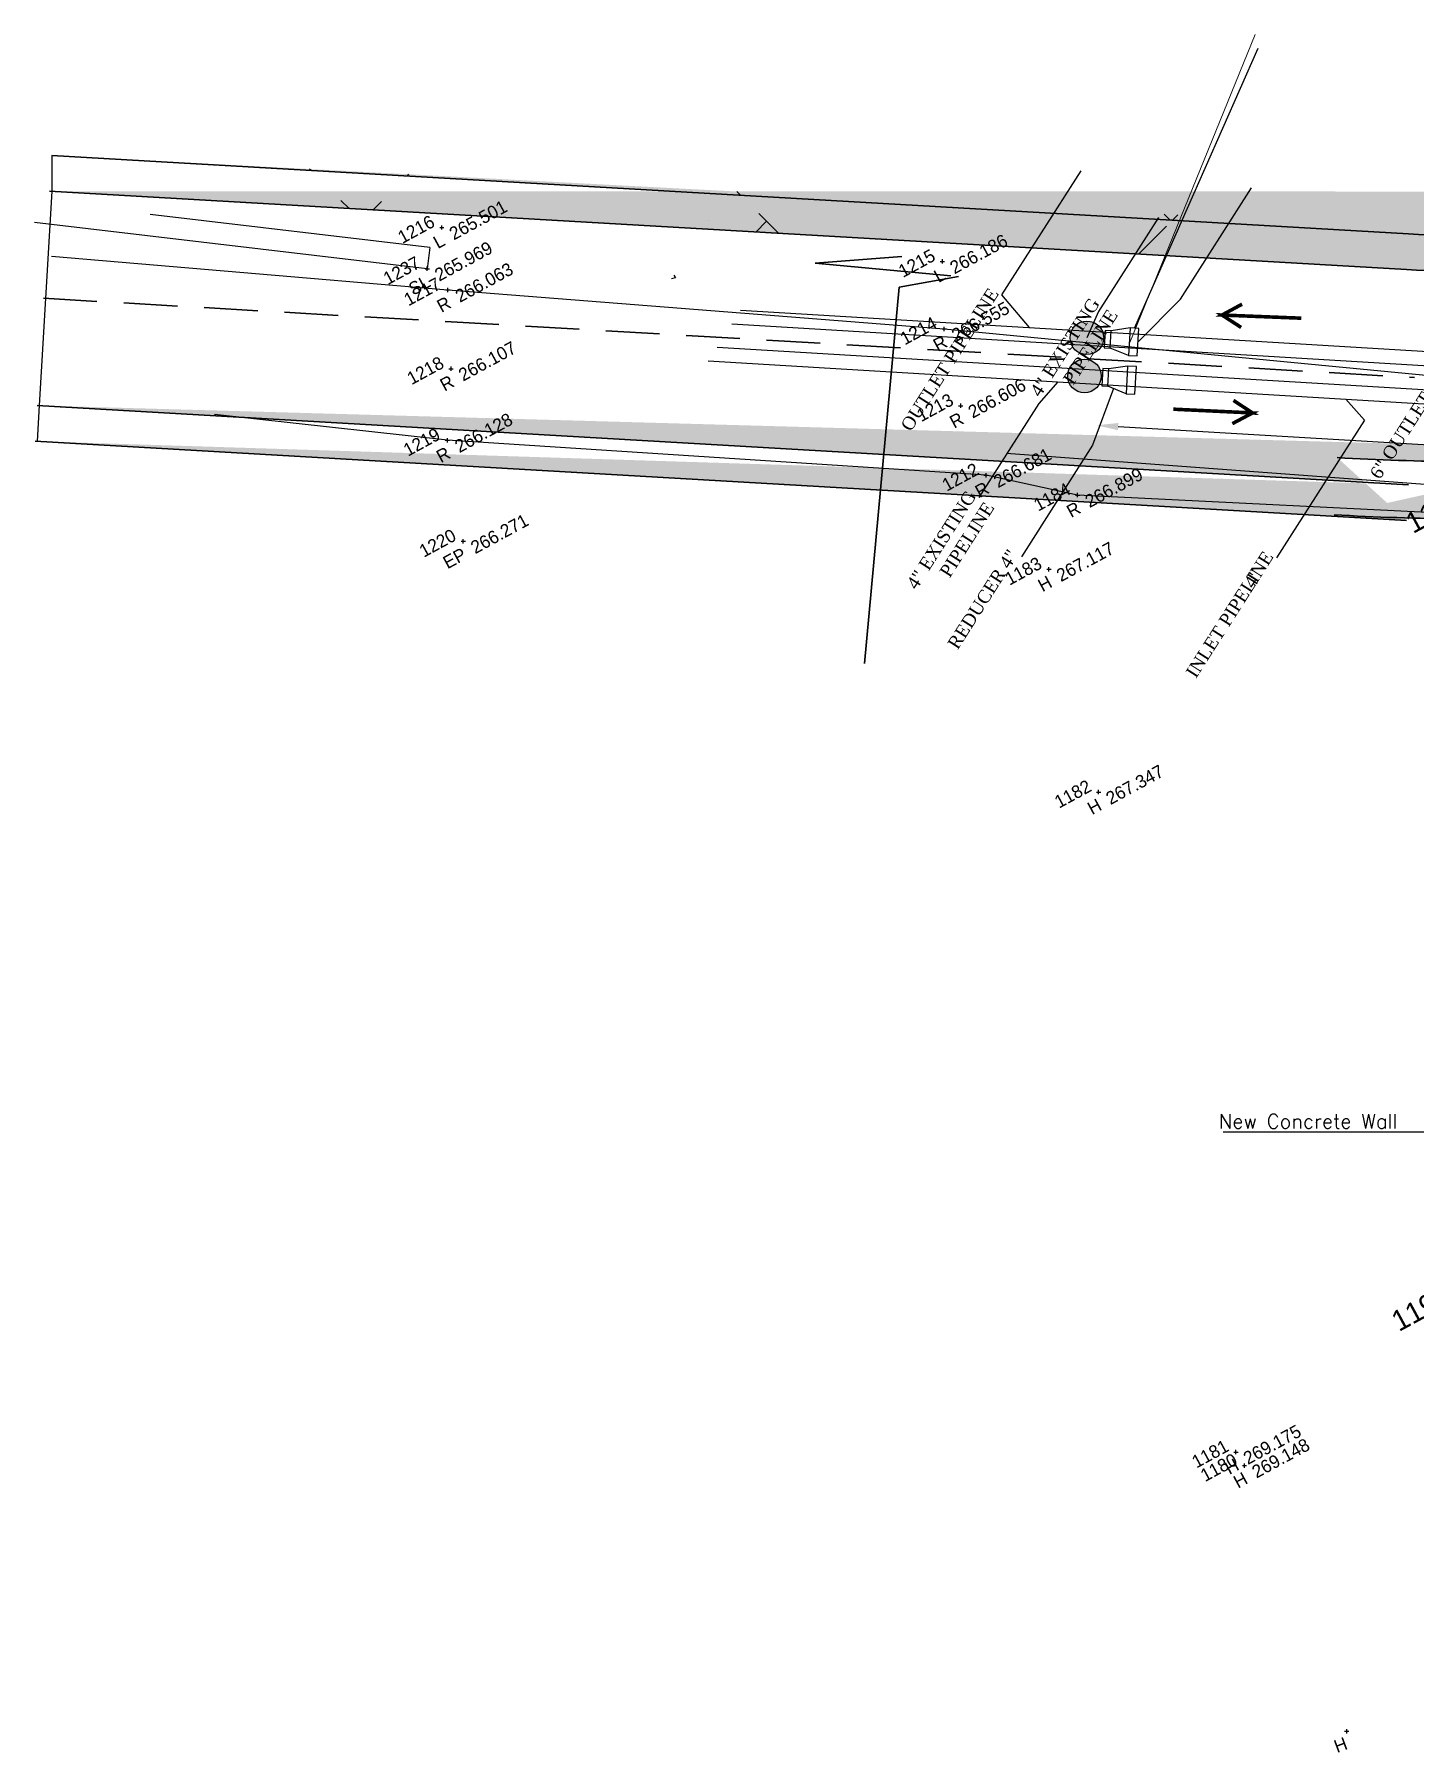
# Model space of a CAD drawing. Extents: x 152000 to 152174, y 158796 to 159332.
# Drawn here: x 152057.07 to 152076.36, y 159201.99 to 159226 of the extents above; entities that cross this region are included whole.
import ezdxf
from ezdxf.enums import TextEntityAlignment as Align

# ---------------------------------------------------------------- set-up
doc = ezdxf.new("R2010")
doc.units = 0
doc.header["$LTSCALE"] = 3
doc.header["$MEASUREMENT"] = 0
doc.header["$PDMODE"] = 2
doc.header["$PDSIZE"] = 0.03
for name, pattern in [('0181 00 ST MF 0100$0$HIDDEN', [0.375, 0.25, -0.125]), ('HIDDEN', [9.525, 6.35, -3.175]), ('SOLID_LINE', [0])]:
    doc.linetypes.add(name, pattern=pattern)
doc.layers.get('0').update_dxf_attribs({"linetype": 'CONTINUOUS'})
doc.layers.get('DEFPOINTS').update_dxf_attribs({"linetype": 'CONTINUOUS'})
for name, color, linetype in [('1622', 7, 'HIDDEN'), ('CONT-MNR', 9, 'CONTINUOUS'), ('HATSH', 252, 'CONTINUOUS'), ('Height', 7, 'CONTINUOUS'), ('NUMBERS', 6, 'CONTINUOUS'), ('Point Code', 7, 'CONTINUOUS'), ('Point ID', 7, 'CONTINUOUS'), ('POLI', 3, 'CONTINUOUS'), ('TEXTS', 1, 'CONTINUOUS'), ('WALL', 3, 'CONTINUOUS')]:
    doc.layers.add(name, color=color, linetype=linetype)
doc.layers.add('LAND CORNERS', color=255, linetype='CONTINUOUS', lineweight=25)
doc.styles.add('ROMANC', font='ROMANC', dxfattribs={"height": 7})
doc.styles.add('ROMANS', font='romans.shx')
doc.dimstyles.new('mais 1-100 plan', dxfattribs={"dimtxt": 0.25, "dimasz": 0.1635, "dimexe": 0.18, "dimexo": 0.0625, "dimgap": 0, "dimtad": 1, "dimzin": 0, "dimdsep": 46, "dimtxsty": 'Standard', "dimblk": 'OBLIQUE', "dimcen": 0, "dimse1": 1, "dimse2": 1, "dimclrd": 8, "dimclrt": 4, "dimadec": 0, "dimazin": 0, "dimtfac": 1, "dimtix": 1, "dimtofl": 0, "dimtmove": 0, "dimatfit": 3, "dimldrblk": 'OBLIQUE', "dimfxl": 0.18, "dimtolj": 1, "dimtzin": 0, "dimarcsym": 0})
pattern_1 = [(45, (704.02106, 2.73702), (2e-17, 0.28284271247), [0.6, -0.2]), (135, (704.16248, 2.87844), (2e-17, 0.28284271247), [0.6, -0.2])]

# ---------------------------------------------------------------- blocks, each defined once
blk = doc.blocks.new('rd')
at = {"layer": 'NUMBERS', "color": 0, "linetype": 'ByBlock'}
for p, q in [((-95.306, 152.656), (-95.435, 152.629)), ((-95.306, 152.465), (-95.435, 152.509))]:
    blk.add_line(p, q, dxfattribs=at)
for points in [[(-95.246, 152.656), (-95.306, 152.656), (-95.306, 152.465), (-95.246, 152.465)], [(-95.435, 152.629), (-95.477, 152.629), (-95.477, 152.509), (-95.435, 152.509)]]:
    blk.add_lwpolyline(points, close=True, dxfattribs=at)
blk = doc.blocks.new('*D158')
at = {"layer": 'DEFPOINTS', "color": 0, "transparency": 16777216}
for p in [(152071.949, 159221.11), (152087.483, 159220.193), (152087.449, 159219.621)]:
    blk.add_point(p, dxfattribs=at)
at = {"layer": 'LAND CORNERS', "color": 2, "lineweight": -2, "transparency": 16777216}
blk.add_line((152072.214, 159220.52), (152087.149, 159219.639), dxfattribs=at)
at = {"layer": 'LAND CORNERS', "color": 2, "transparency": 16777216}
for points in [[(152072.217, 159220.57), (152072.211, 159220.47), (152071.915, 159220.538)], [(152087.152, 159219.689), (152087.146, 159219.589), (152087.449, 159219.621)]]:
    blk.add_solid(points, dxfattribs=at)
at = {"layer": 'LAND CORNERS', "color": 2, "transparency": 16777216, "insert": (152079.692, 159220.254), "char_height": 0.25, "attachment_point": 5, "rotation": 356.6228}
blk.add_mtext('\\A1;15.56', dxfattribs=at)
blk = doc.blocks.new('_OBLIQUE')
at = {"color": 0, "linetype": 'ByBlock'}
blk.add_line((-0.5, -0.5), (0.5, 0.5), dxfattribs=at)

msp = doc.modelspace()

# ---------------------------------------------------------------- hatches: boundary and pattern name
at = {"layer": 'TEXTS'}
h = msp.add_hatch(dxfattribs=at)
h.set_pattern_fill('AR-HBONE', color=2)
h.set_pattern_definition([(45, (704.021, 2.737), (4e-16, 5.65685425), [12, -4]), (135, (706.8495, 5.5655), (4e-16, 5.65685425), [12, -4])])
edge = h.paths.add_edge_path()
edge.add_line((152078.48704, 159222.69645), (152092.9305, 159223.30194))
edge.add_line((152078.4661, 159223.19601), (152092.90955, 159223.8015))
edge.add_arc((152077.54464, 159245.1767), 22.5, 266.69291, 272.400521)
edge.add_arc((152077.54464, 159245.1767), 22, 266.69291, 272.400521)
edge.add_line((152057.28079, 159223.81009), (152076.24667, 159222.71417))
edge.add_line((152057.30963, 159224.30926), (152076.27551, 159223.21334))
h = msp.add_hatch(dxfattribs=at)
h.set_pattern_fill('AR-HBONE', color=2, scale=0.05)
h.set_pattern_definition(pattern_1)
edge = h.paths.add_edge_path()
edge.add_arc((152077.54464, 159245.1767), 22.5, 266.69291, 272.400521)
edge.add_arc((152077.54464, 159245.1767), 22, 266.69291, 272.400521)
edge.add_line((152057.28079, 159223.81009), (152076.24667, 159222.71417))
edge.add_line((152057.30963, 159224.30926), (152076.27551, 159223.21334))
edge.add_line((152078.48704, 159222.69645), (152092.9305, 159223.30194))
edge.add_line((152078.4661, 159223.19601), (152092.90955, 159223.8015))
h = msp.add_hatch(color=2, dxfattribs=at)
h.dxf.hatch_style = 1
edge = h.paths.add_edge_path()
edge.add_arc((152071.77805, 159221.7607), 0.23492, 0, 360)
h = msp.add_hatch(color=2, dxfattribs=at)
h.dxf.hatch_style = 1
edge = h.paths.add_edge_path()
edge.add_arc((152071.74479, 159221.22669), 0.23492, 0, 360)
h = msp.add_hatch(dxfattribs=at)
h.set_pattern_fill('AR-HBONE', color=2, scale=0.05)
h.set_pattern_definition(pattern_1)
edge = h.paths.add_edge_path()
edge.add_line((152057.10772, 159220.81509), (152076.27267, 159219.70767))
edge.add_line((152057.07888, 159220.31592), (152076.24383, 159219.2085))
edge.add_arc((152077.26293, 159254.4284), 34.4, 266.69291, 272.400521)
edge.add_arc((152077.26293, 159254.4284), 35.2, 266.69291, 272.400521)
edge.add_line((152078.41348, 159219.69073), (152093.05615, 159220.30457))
edge.add_line((152078.43442, 159219.19117), (152093.07709, 159219.80501))

# ---------------------------------------------------------------- linework, layer by layer
at = {"color": 9, "lineweight": 13}
msp.add_line((152072.37719, 159221.69521, 0.23738), (152074.13088, 159226.00208, 0.11869), dxfattribs=at)
at = {"color": 3}
msp.add_line((152062.59456, 159223.0246, -580.01346), (152062.55949, 159222.72666, -580.01346), dxfattribs=at)
at = {"color": 0}
msp.add_line((152078.5132, 159219.56135, 0.23738), (152070.65356, 159220.14252, -2.36763), dxfattribs=at)
at = {"color": 3, "elevation": -580.01346, "flags": 128}
for points in [[(152062.55949, 159222.72666), (152057.06777, 159223.37304)], [(152062.59456, 159223.0246), (152058.68538, 159223.48471)]]:
    msp.add_lwpolyline(points, dxfattribs=at)
at = {"color": 5, "flags": 128}
for points, elevation in [([(152057.30879, 159222.90167), (152062.84816, 159222.43054), (152069.78415, 159221.88469), (152077.67953, 159221.12866), (152085.83861, 159221.70687), (152090.24236, 159221.88793)], -581.80182), ([(152090.57062, 159220.20421), (152085.92614, 159220.27967), (152077.486, 159219.27125), (152071.64944, 159219.56174), (152070.36986, 159219.83979), (152062.84041, 159220.32909), (152059.58346, 159220.68761)], -578.01915)]:
    msp.add_lwpolyline(points, dxfattribs=dict(at, elevation=elevation))
at = {"color": 0, "linetype": 'SOLID_LINE'}
for p in [(152062.76288, 159223.30282, -580.29386), (152062.55949, 159222.72666, -580.01346), (152069.75979, 159222.82842, -579.88327), (152062.84816, 159222.43054, -579.95714), (152069.78415, 159221.88469, -579.66161), (152062.89192, 159221.32922, -579.93034), (152070.01446, 159220.81139, -579.63097), (152062.84041, 159220.32909, -579.91802), (152070.36986, 159219.83979, -579.58598), (152071.64944, 159219.56174, -579.45551), (152063.06256, 159218.91732, -579.83208), (152071.24884, 159218.52626, -579.32465), (152071.94126, 159215.41064, -579.18663), (152073.86133, 159206.18709, -578.08977), (152073.98148, 159205.99683, -578.10572), (152075.40984, 159202.28488, -577.72059)]:
    msp.add_point(p, dxfattribs=at)
at = {"layer": '1622', "color": 7, "linetype": 'ByBlock', "lineweight": 30, "ltscale": 0.1}
msp.add_line((152069.15458, 159222.46675, -506.85071), (152068.66991, 159217.20931, -506.85071), dxfattribs=at)
at = {"layer": '1622', "color": 7, "lineweight": 30, "ltscale": 0.1, "elevation": -506.85071}
msp.add_lwpolyline([(152069.19414, 159222.89589), (152067.97909, 159222.80312), (152069.98238, 159222.61844), (152069.15458, 159222.46675)], dxfattribs=at)
at = {"layer": 'CONT-MNR', "elevation": -259.73202}
msp.add_lwpolyline([(152066.49597, 159223.39545), (152066.49242, 159223.39601)], dxfattribs=at)
at = {"layer": 'HATSH', "elevation": -739.59467}
msp.add_lwpolyline([(152077.88895, 159210.7927), (152077.50301, 159210.65724), (152073.68215, 159210.65724)], dxfattribs=at)
at = {"layer": 'TEXTS', "color": 2}
msp.add_line((152072.44185, 159221.89581, 0.23738), (152074.17187, 159225.80848, 0.11869), dxfattribs=at)
at = {"layer": 'TEXTS', "color": 6, "lineweight": 30}
for p, q in [((152057.30963, 159224.30926, -739.59467), (152076.27551, 159223.21334, -739.59467)), ((152057.07888, 159220.31592, -739.59467), (152076.24383, 159219.2085, -739.59467))]:
    msp.add_line(p, q, dxfattribs=at)
at = {"layer": 'TEXTS', "color": 3, "lineweight": 30}
for p, q in [((152057.28079, 159223.81009, -739.59467), (152076.24667, 159222.71417, -739.59467)), ((152057.10772, 159220.81509, -739.59467), (152076.27267, 159219.70767, -739.59467))]:
    msp.add_line(p, q, dxfattribs=at)
at = {"layer": 'TEXTS', "color": 0, "linetype": '0181 00 ST MF 0100$0$HIDDEN', "lineweight": 30}
msp.add_line((152057.19425, 159222.31259, -739.59467), (152076.3592, 159221.20517, -739.59467), dxfattribs=at)
at = {"layer": 'TEXTS', "color": 2}
for points, elevation in [([(152057.30963, 159224.30926), (152057.30963, 159223.80843), (152057.13657, 159220.81342), (152057.10772, 159220.31425)], -739.59467), ([(152070.97481, 159221.90425), (152070.5888, 159222.35989), (152071.69775, 159224.09691)], 0.23738), ([(152072.4919, 159221.69973), (152073.08492, 159222.29923), (152074.08033, 159223.8584)], 0.23738), ([(152072.77776, 159223.44127), (152072.77776, 159223.44127), (152071.94071, 159222.13016), (152071.77805, 159221.7607)], 0.23738), ([(152066.81582, 159221.95433), (152087.15714, 159220.73137)], 0.23738), ([(152066.93877, 159222.14691), (152087.1662, 159220.93079)], 0.23738), ([(152066.48627, 159221.43814), (152087.02896, 159220.20306)], 0.23738), ([(152066.60922, 159221.63071), (152087.03803, 159220.40248)], 0.23738), ([(152070.27401, 159219.52988), (152070.27401, 159219.52988), (152071.11105, 159220.841), (152071.37773, 159221.14405)], 0.23738), ([(152072.15271, 159221.05068), (152071.85848, 159220.26043), (152070.86307, 159218.70126)], 0.23738), ([(152075.39569, 159220.90248), (152075.65702, 159220.60771), (152074.43008, 159218.68589)], 0.23738)]:
    msp.add_lwpolyline(points, dxfattribs=dict(at, elevation=elevation))
at = {"layer": 'TEXTS', "color": 2, "const_width": 0.05, "elevation": 0.11869}
for points in [[(152074.77415, 159222.03488), (152073.66643, 159222.07892), (152073.94746, 159222.23072)], [(152074.77415, 159222.03488), (152073.66643, 159222.07892), (152073.93471, 159221.90558)], [(152072.98659, 159220.76312), (152074.09394, 159220.71063), (152073.82699, 159220.88601)], [(152072.98659, 159220.76312), (152074.09394, 159220.71063), (152073.81176, 159220.56098)]]:
    msp.add_lwpolyline(points, dxfattribs=at)
at = {"layer": 'TEXTS', "color": 2}
for centre in [(152071.77805, 159221.7607, 0.23738), (152071.74479, 159221.22669, 0.23738)]:
    msp.add_circle(centre, 0.23492, dxfattribs=at)
at = {"layer": 'TEXTS', "color": 6, "lineweight": 30}
for centre, radius in [((152077.54464, 159245.1767, -739.59467), 22), ((152077.26293, 159254.4284, -837.12046), 35.2)]:
    msp.add_arc(centre, radius, 266.69291, 272.400521, dxfattribs=at)
at = {"layer": 'TEXTS', "color": 3, "lineweight": 30}
for centre, radius in [((152077.54464, 159245.1767, -739.59467), 22.5), ((152077.26293, 159254.4284, -837.12046), 34.4)]:
    msp.add_arc(centre, radius, 266.69291, 272.400521, dxfattribs=at)
at = {"layer": 'WALL', "elevation": -506.73202}
msp.add_lwpolyline([(152066.00672, 159222.63524), (152066.02853, 159222.60118), (152065.9738, 159222.58367)], dxfattribs=at)

# ---------------------------------------------------------------- block references
at = {"xscale": 2.023247126967027, "yscale": 2.023247126967027, "zscale": 2.023247126967027, "rotation": 356.8070419522692}
for p in [(152247.70668, 158902.77795, 0.23738), (152247.67342, 158902.24393, 0.23738)]:
    msp.add_blockref('rd', p, dxfattribs=at)

# ---------------------------------------------------------------- texts
at = {"color": 7, "char_height": 0.18, "attachment_point": 3, "rotation": 57.444943, "style": 'ROMANC'}
for s, insert in [('{\\fTimes New Roman|b0|i0|c0|p18;OUTLET PIPELINE}', (152070.4044, 159222.47669, 0.23738)), ('{\\fTimes New Roman|b0|i0|c0|p18;4" EXISTING \\PPIPELINE}', (152071.81547, 159222.33961, 0.23738)), ('{\\fTimes New Roman|b0|i0|c0|p18;6" OUTLET PIPELINE}', (152077.12925, 159222.07238, 0.23738)), ('{\\fTimes New Roman|b0|i0|c0|p18;4" EXISTING \\PPIPELINE}', (152070.08961, 159219.64668, 0.23738)), ('{\\fTimes New Roman|b0|i0|c0|p18;REDUCER 4"}', (152070.67256, 159218.82288, 0.23738)), ('{\\fTimes New Roman|b0|i0|c0|p18;INLET PIPELINE}', (152074.24352, 159218.79929, 0.23738)), ('{\\fTimes New Roman|b0|i0|c0|p18;4" }', (152074.08999, 159218.54821, 0.28894))]:
    msp.add_mtext(s, dxfattribs=dict(at, insert=insert))
at = {"layer": 'Height', "color": 4, "linetype": 'SOLID_LINE'}
for s, p in [('265.501', (152062.84425, 159223.27877, -580.29386)), ('266.186', (152069.84116, 159222.80436, -579.88327)), ('265.969', (152062.64086, 159222.70261, -580.01346)), ('266.063', (152062.92953, 159222.40648, -579.95714)), ('266.555', (152069.86552, 159221.86064, -579.66161)), ('266.107', (152062.97329, 159221.30516, -579.93034)), ('266.606', (152070.09584, 159220.78734, -579.63097)), ('266.128', (152062.92179, 159220.30504, -579.91802)), ('266.681', (152070.45123, 159219.81573, -579.58598)), ('266.899', (152071.73081, 159219.53769, -579.45551)), ('266.271', (152063.14393, 159218.89327, -579.83208)), ('267.117', (152071.33021, 159218.5022, -579.32465)), ('267.347', (152072.02264, 159215.38659, -579.18663)), ('269.175', (152073.9427, 159206.16303, -578.08977)), ('269.148', (152074.06285, 159205.97277, -578.10572))]:
    msp.add_text(s, height=0.18, rotation=28.531747, dxfattribs=at).set_placement(p, align=Align.TOP_LEFT)
at = {"layer": 'Point Code', "color": 5, "linetype": 'SOLID_LINE'}
for s, rotation, p in [('L', 28.531747, (152062.73882, 159223.22145, -580.29386)), ('L', 28.531747, (152069.73574, 159222.74705, -579.88327)), ('SL', 28.531747, (152062.53544, 159222.64529, -580.01346)), ('R', 28.531747, (152062.82411, 159222.34917, -579.95714)), ('R', 28.531747, (152069.7601, 159221.80332, -579.66161)), ('R', 28.531747, (152062.86786, 159221.24784, -579.93034)), ('R', 28.531747, (152069.99041, 159220.73002, -579.63097)), ('R', 28.531747, (152062.81636, 159220.24772, -579.91802)), ('R', 28.531747, (152070.3458, 159219.75842, -579.58598)), ('R', 28.531747, (152071.62539, 159219.48037, -579.45551)), ('EP', 28.531747, (152063.0385, 159218.83595, -579.83208)), ('H', 28.531747, (152071.22478, 159218.44489, -579.32465)), ('H', 28.531747, (152071.91721, 159215.32927, -579.18663)), ('H', 28.531747, (152073.83727, 159206.10571, -578.08977)), ('H', 28.531747, (152073.95743, 159205.91546, -578.10572)), ('H', 20.44139, (152075.37457, 159202.2077, -577.72059))]:
    msp.add_text(s, height=0.18, rotation=rotation, dxfattribs=at).set_placement(p, align=Align.TOP_RIGHT)
at = {"layer": 'Point ID', "color": 1, "linetype": 'SOLID_LINE'}
for s, height, p in [('1216', 0.18, (152062.68151, 159223.32688, -580.29386)), ('1237', 0.18, (152062.47812, 159222.75071, -580.01346)), ('1215', 0.18, (152069.67842, 159222.85247, -579.88327)), ('1217', 0.18, (152062.76679, 159222.45459, -579.95714)), ('1214', 0.18, (152069.70278, 159221.90875, -579.66161)), ('1218', 0.18, (152062.81055, 159221.35327, -579.93034)), ('1213', 0.18, (152069.93309, 159220.83545, -579.63097)), ('1219', 0.18, (152062.75904, 159220.35315, -579.91802)), ('1212', 0.18, (152070.28848, 159219.86384, -579.58598)), ('1184', 0.18, (152071.56807, 159219.5858, -579.45551)), ('1185', 0.288, (152077.08961, 159219.42591, -580.15051)), ('1220', 0.18, (152062.98118, 159218.94138, -579.83208)), ('1183', 0.18, (152071.16746, 159218.55031, -579.32465)), ('1182', 0.18, (152071.85989, 159215.4347, -579.18663)), ('1195', 0.288, (152076.89282, 159208.27258, -578.78138)), ('1181', 0.18, (152073.77995, 159206.21114, -578.08977)), ('1180', 0.18, (152073.90011, 159206.02088, -578.10572))]:
    msp.add_text(s, height=height, rotation=28.531747, dxfattribs=at).set_placement(p, align=Align.RIGHT)
at = {"layer": 'POLI', "color": 6, "style": 'ROMANS'}
msp.add_text('New Concrete Wall', height=0.2, dxfattribs=at).set_placement((152073.62308, 159210.7099, -739.59467))

# ---------------------------------------------------------------- dimensions: what is measured, and where the dimension line sits
at = {"layer": 'LAND CORNERS'}
dim = msp.add_aligned_dim(p1=(152071.94853, 159221.10973, 0.23738), p2=(152087.48255, 159220.19305, 0.23738), distance=-0.57298, dimstyle='mais 1-100 plan', override={"dimasz": 0.3, "dimgap": 0.05, "dimsah": 1, "dimclrd": 2, "dimclrt": 2, "dimfxlon": 1, "dimarcsym": 1}, dxfattribs=at)
dim.commit()
dim.dimension.update_dxf_attribs({"geometry": '*D158', "text_midpoint": (152079.6921, 159220.2541, 0.23738)})

doc.saveas('drawing.dxf')
